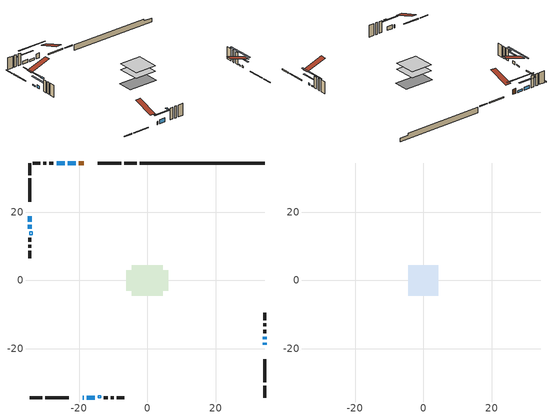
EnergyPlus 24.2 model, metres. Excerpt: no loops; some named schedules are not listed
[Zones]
conditioned space
 floor adiabatic (AdiabaticFloorConstruction): -4.47,-4.47 -4.47,4.47 4.47,4.47 4.47,-4.47 z3.51
 floor foundation (Slab1 construction): -6.1,-3.05 -6.1,3.05 6.1,3.05 6.1,-3.05 z-1.22
 wall outside (RimJoist1 construction): -3.08,34.43 -6.69,34.43 / -34.43,-34.43 -30.82,-34.43 / -34.43,34.43 -34.43,30.82 / 34.43,-34.43 34.43,-30.82 z1.07:1.37
 wall outside (RimJoist2 construction): -7.62,34.43 -14.48,34.43 / -29.89,-34.43 -23.03,-34.43 / -34.43,29.89 -34.43,23.03 / 34.43,-29.89 34.43,-23.03 z1.07:1.37
 wall outside (AdiabaticWallConstruction 1): -18.61,34.43 -20.06,34.43 z1.07:3.1
 wall outside (AdiabaticWallConstruction): -18.89,-34.43 -18.59,-34.43 z1.07:2.29; -20.98,34.43 -23.32,34.43 z1.07:1.88; -34.43,18.89 -34.43,17.26 / 34.43,-17.26 34.43,-16.44 z1.07:1.48; 34.43,-18.89 34.43,-18.18 z1.07:1.78; -17.67,-34.43 -15.33,-34.43 z1.07:2.7; -34.43,16.34 -34.43,15.17 / -24.25,34.43 -26.58,34.43 z1.07:2.24
 wall outside (Wall1 construction): -27.51,34.43 -28.65,34.43 / -12.75,-34.43 -11.61,-34.43 / -34.43,12.52 -34.43,11.38 / 34.43,-15.51 34.43,-14.37 z1.07:5.95
 wall outside (Wall2 construction): -29.58,34.43 -30.42,34.43 / -10.68,-34.43 -9.84,-34.43 / -34.43,10.45 -34.43,9.61 / 34.43,-13.44 34.43,-12.6 z1.07:5.95
 wall outside (Wall3 construction): -31.35,34.43 -33.5,34.43 / -8.91,-34.43 -6.76,-34.43 / -34.43,8.68 -34.43,6.53 / 34.43,-11.67 34.43,-9.52 z1.07:5.95
 wall foundation (FoundationWall1 construction): -2.15,34.43,-1.22 -2.15,34.43,1.07 30.77,34.43,1.07 30.77,34.43,0.28 34.43,34.43,0.28 34.43,34.43,-1.22
 window (WindowConstruction 4): -18.89,-34.43 -18.59,-34.43 z1.07:2.29
 window (WindowConstruction 6): -20.98,34.43 -23.32,34.43 z1.07:1.88
 window (WindowConstruction 7): -34.43,18.89 -34.43,17.27 z1.07:1.48
 window (WindowConstruction): 34.43,-18.89 34.43,-18.18 z1.07:1.78
 window (WindowConstruction 1): -17.67,-34.43 -15.33,-34.43 z1.07:2.69
 window (WindowConstruction 2): -34.43,16.34 -34.43,15.17 z1.07:2.24
 window (WindowConstruction 3): -24.25,34.43 -26.58,34.43 z1.07:2.24
 window (WindowConstruction 5): 34.43,-17.25 34.43,-16.44 z1.07:1.48
 door (Door): -18.61,34.43 -20.05,34.43 z1.07:3.1
 ceiling adiabatic (AdiabaticFloorConstruction): 4.47,-4.47 4.47,4.47 -4.47,4.47 -4.47,-4.47 z3.51
 roof outside (AdiabaticRoofConstruction): -13.68,-34.43,5.95 -13.68,-33.75,6.17 -14.4,-33.75,6.17 -14.4,-34.43,5.95; -34.43,13.45,5.95 -33.68,13.45,6.2 -33.68,14.24,6.2 -34.43,14.24,5.95
 skylight (SkylightConstruction): -13.68,-34.43,5.95 -13.68,-33.75,6.17 -14.4,-33.75,6.17 -14.4,-34.43,5.95
 skylight (SkylightConstruction 1): -34.43,13.45,5.95 -33.68,13.45,6.2 -33.68,14.24,6.2 -34.43,14.24,5.95
attic - vented
 floor to conditioned space (Floor1 construction Reversed): -4.44,-4.44 -4.44,4.44 4.44,4.44 4.44,-4.44 z5.95
 roof outside (Roof1 construction): -17.68,34.43,5.95 -17.68,25.78,8.83 -15.4,25.78,8.83 -15.4,34.43,5.95; -19.82,-34.43,5.95 -19.82,-25.78,8.83 -22.1,-25.78,8.83 -22.1,-34.43,5.95; -34.43,19.82,5.95 -25.78,19.82,8.83 -25.78,22.1,8.83 -34.43,22.1,5.95; 34.43,-19.82,5.95 25.78,-19.82,8.83 25.78,-22.1,8.83 34.43,-22.1,5.95
shading: -28.4,34.43 -15.9,34.43 -15.9,34.84 -28.4,34.84 z6.96; -34.43,12.18 -34.43,23.97 -34.84,23.97 -34.84,12.18 z6.56; 34.43,-15.54 34.43,-21.53 34.84,-21.53 34.84,-15.54 z4.42; -12.69,-34.43 -20.31,-34.43 -20.31,-34.84 -12.69,-34.84 z5.33; -34.43,12.53 -34.43,18.98 -34.84,18.98 -34.84,12.53 z4.88; -29.22,34.43 -21.61,34.43 -21.61,34.84 -29.22,34.84 z4.88; 34.43,-11.36 34.43,-22.33 34.84,-22.33 34.84,-11.36 z6.56
[Building]
Building 1: Terrain=Suburbs
[Site:Location]
London AP_ON: Latitude {deg}=43.03; Longitude {deg}=-81.15; Time Zone {hr}=-5; Elevation {m}=278; Keep Site Location Information=Yes
[Site:GroundTemperature:Shallow]
3.98693, 1.93205, 1.76749, 2.74264, 6.6573, 10.5537, 13.9317, 16.0716, 16.2534, 14.513, 11.2211, 7.44421
[Site:WaterMainsTemperature]
Calculation Method=Schedule; Temperature Schedule=mains temperature schedule
[Material] Roughness=Rough; Thermal Absorptance=0.9
Name | Thickness {m} | Conductivity {W/m-K} | Density {kg/m3} | Specific Heat {J/kg-K} | Solar Absorptance | Visible Absorptance
asphalt or fiberglass shingles | 0.00635 | 0.162714 | 1121.4 | 1465.45 | 0.4 | 0.4
asphalt or fiberglass shingles 1 | 0.00635 | 0.162714 | 1121.4 | 1465.45 | 0.7 | 0.7
ceiling loosefill ins | 0.169333 | 0.0480833 | 16.02 | 1046.75 | 0.7 | 0.7
ceiling stud and cavity | 0.1397 | 0.179495 | 65.682 | 1177.47 | 0.7 | 0.7
concrete 4.0 in. | 0.1016 | 1.803125 | 2242.8 | 837.4 | 0.7 | 0.7
concrete 8.0 in. | 0.2032 | 1.803125 | 2242.8 | 837.4 | 0.7 | 0.7
door material | 0.04445 | 0.053851 | 512.64 | 1214.23 | 0.7 | 0.7
exterior vertical ins | 0.0457286 | 0.029427 | 32.04 | 1214.23 | 0.7 | 0.7
floor covering | 0.0127 | 0.0433444 | 54.468 | 1339.84 | 0.6 | 0.6
floor rigid ins; roof rigid ins; wall rigid ins 1 | 0.512978 | 0.029427 | 32.04 | 1214.23 | 0.7 | 0.7
floor stud and cavity | 0.1397 | 1.75129 | 37.0049 | 1207.88 | 0.7 | 0.7
furniture material conditioned space 1 | 0.1524 | 0.115458 | 640.8 | 1214.23 | 0.6 | 0.6
gypsum board | 0.0127 | 0.160291 | 801 | 837.4 | 0.6 | 0.6
gypsum board 1 | 0.0127 | 0.160291 | 801 | 837.4 | 0.7 | 0.7
osb sheathing 0.5 in. | 0.0127 | 0.115458 | 512.64 | 1214.23 | 0.7 | 0.7
osb sheathing 0.75 in. | 0.01905 | 0.115458 | 512.64 | 1214.23 | 0.7 | 0.7
osb sheathing 2.0 in. | 0.0508 | 0.115458 | 512.64 | 1214.23 | 0.7 | 0.7
rim joist rigid ins; wall rigid ins | 0.051816 | 0.029427 | 32.04 | 1214.23 | 0.7 | 0.7
rim joist stud and cavity | 0.0508 | 0.0407152 | 125.044 | 1163.47 | 0.6 | 0.6
rim joist stud and cavity 1 | 0.0508 | 0.029095 | 125.044 | 1163.47 | 0.6 | 0.6
roof stud and cavity | 0.18415 | 1.78685 | 37.0049 | 1207.88 | 0.6 | 0.6
wall stud and cavity | 0.1397 | 0.277414 | 139.0536 | 1170.24 | 0.7 | 0.7
wall stud and cavity 1 | 0.1397 | 0.249497 | 139.0536 | 1170.24 | 0.7 | 0.7
wall stud and cavity 2 | 0.1397 | 0.248715 | 139.0536 | 1170.24 | 0.7 | 0.7
wall stud and cavity 3 | 0.0889 | 0.380278 | 52.3479 | 1209.89 | 0.7 | 0.7
wall stud and cavity 4 | 0.0889 | 0.391764 | 83.0341 | 1211.67 | 0.7 | 0.7
wood siding | 0.0254 | 0.102417 | 544.68 | 1172.36 | 0.4 | 0.4
wood siding 1; wood siding 2; wood siding 3 | 0.0254 | 0.102417 | 544.68 | 1172.36 | 0.7 | 0.7
[WindowMaterial:SimpleGlazingSystem]
Name | U-Factor {W/m2-K} | Solar Heat Gain Coefficient
SkylightMaterial | 3.27428 | 0.6794
SkylightMaterial 1 | 3.33709 | 0.6891
WindowMaterial | 2.76178 | 0.44
WindowMaterial 1 | 2.79471 | 0.64
WindowMaterial 2 | 2.78279 | 0.56
WindowMaterial 3 | 3.15129 | 0.45
WindowMaterial 4 | 3.06158 | 0.39
WindowMaterial 5 | 2.77597 | 0.52
[Construction]
AdiabaticFloorConstruction: floor stud and cavity, floor rigid ins, osb sheathing 0.75 in., floor covering
AdiabaticRoofConstruction: asphalt or fiberglass shingles 1, roof rigid ins, osb sheathing 0.75 in., roof stud and cavity
AdiabaticWallConstruction: wood siding 2, wall rigid ins 1, wall stud and cavity 3, gypsum board
AdiabaticWallConstruction 1: wood siding 3, wall rigid ins 1, wall stud and cavity 3, gypsum board
Door: door material
Floor1 construction Reversed: gypsum board, ceiling stud and cavity, ceiling loosefill ins
FoundationWall1 construction: concrete 8.0 in., gypsum board 1
furniture construction conditioned space 1: furniture material conditioned space 1
PartitionWallConstruction: gypsum board, wall stud and cavity 4, gypsum board
RimJoist1 construction: wood siding 1, rim joist rigid ins, osb sheathing 2.0 in., rim joist stud and cavity
RimJoist2 construction: wood siding 1, osb sheathing 2.0 in., rim joist stud and cavity 1
Roof1 construction: asphalt or fiberglass shingles
SkylightConstruction: SkylightMaterial
SkylightConstruction 1: SkylightMaterial 1
Slab1 construction: concrete 4.0 in.
Wall1 construction: wood siding, wall rigid ins, osb sheathing 0.5 in., wall stud and cavity, gypsum board
Wall2 construction: wood siding, wall rigid ins, osb sheathing 0.5 in., wall stud and cavity 1, gypsum board
Wall3 construction: wood siding, wall rigid ins, osb sheathing 0.5 in., wall stud and cavity 2, gypsum board
WindowConstruction: WindowMaterial
WindowConstruction 1: WindowMaterial 1
WindowConstruction 2; WindowConstruction 3: WindowMaterial 2
WindowConstruction 4: WindowMaterial 3
WindowConstruction 5; WindowConstruction 7: WindowMaterial 4
WindowConstruction 6: WindowMaterial 5
[Zone] Multiplier=1; Part of Total Floor Area=Yes
Name | Volume {m3}
attic - vented | 37.7053
conditioned space | 384.5
[Space]
Name | Zone | Volume {m3}
attic - vented 1 | attic - vented | 37.7053
conditioned space 1 | conditioned space | 384.5
[ZoneInfiltration:EffectiveLeakageArea]
infil attic - vented 1: Zone or Space=attic - vented 1; Schedule=Always On Discrete; Effective Air Leakage Area {cm2}=3440.93; Stack Coefficient=0.000200557; Wind Coefficient=9.56838e-06
[ZoneMixing]
whole house fan mix: Zone or Space=attic - vented; Schedule=Always On Continuous; Design Flow Rate Calculation Method=Flow/Zone; Design Flow Rate {m3/s}=0; Source Zone or Space=conditioned space
[SurfaceProperty:ExposedFoundationPerimeter]
Slab1: Exposed Perimeter Calculation Method=TotalExposedPerimeter; Total Exposed Perimeter {m}=36.577
[InternalMass] Zone or ZoneList=conditioned space; Space or SpaceList=conditioned space 1
Name | Construction | Surface Area {m2}
furniture mass conditioned space 1 | furniture construction conditioned space 1 | 61.7279
partition wall mass | PartitionWallConstruction | 154.32
[Lights]
interior lighting: Zone or ZoneList or Space or SpaceList=conditioned space 1; Schedule=interior lighting schedule; Design Level Calculation Method=LightingLevel; Lighting Level {W}=343.2; Return Air Fraction=0; Fraction Radiant=0.6; Fraction Visible=0.2; Fraction Replaceable=1
[People]
occupants: Zone or ZoneList or Space or SpaceList=conditioned space 1; Number of People Schedule=occupants schedule; Number of People Calculation Method=People; Number of People=3; Fraction Radiant=0.314171; Sensible Heat Fraction=0.56303; Activity Level Schedule=occupants activity schedule; Carbon Dioxide Generation Rate {m3/s-W}=0; Enable ASHRAE 55 Comfort Warnings=No; Mean Radiant Temperature Calculation Type=EnclosureAveraged
[ElectricEquipment] Zone or ZoneList or Space or SpaceList=conditioned space 1; Design Level Calculation Method=EquipmentLevel
Name | Schedule | Design Level {W} | Fraction Latent | Fraction Radiant | Fraction Lost
clothes dryer | clothes dryer schedule | 140.772 | 0.015 | 0.081 | 0.85
clothes washer | clothes washer schedule | 32.1985 | 0.03 | 0.162 | 0.7
cooking range | cooking range schedule | 215.147 | 0.08 | 0.432 | 0.2
dishwasher | dishwasher schedule | 66.8632 | 0.3 | 0.18 | 0.4
fridge | fridge schedule | 72.9452 | 0 | 0.6 | 0
mech vent bath fan 0 | mech vent bath fan 0 schedule | 50.2 | 0 | 0 | 1
mech vent bath fan 1 | mech vent bath fan 1 schedule | 50.2 | 0 | 0 | 1
mech vent house fan | mech vent house fan schedule | 0 | 0 | 0 | 1
mech vent house fan cfis | mech vent house fan cfis schedule | 0 | 0 | 0 | 0
mech vent range fan 0 | mech vent range fan 0 schedule | 57 | 0 | 0 | 1
misc plug loads | misc plug loads schedule | 494.7 | 0.045 | 0.513 | 0.1
whole house fan | Always On Discrete | 0 | 0 | 0 | 1
[OtherEquipment] Zone or ZoneList or Space or SpaceList=conditioned space 1; Design Level Calculation Method=EquipmentLevel
Name | Fuel Type | Schedule | Design Level {W} | Fraction Latent | Fraction Radiant | Fraction Lost
clothes dryer 1 | Electricity | clothes dryer schedule | 0 | 0.015 | 0.081 | 0.85
cooking range 1 | Electricity | cooking range schedule | 0 | 0.08 | 0.432 | 0.2
general water use latent | None | general water use schedule | 62.594 | 1 | 0 | 0
general water use sensible | None | general water use schedule | -61.6891 | 0 | 0.6 | 0
mech vent house fan latent load | None | Always On Discrete | 0 | 1 | 0 | 0
mech vent house fan sensible load | None | Always On Discrete | 0 | 0 | 0 | 0
water heater energy adjustment1 | NaturalGas | Always On Discrete | 0.01 | 0 | 0 | 1
[ZoneInfiltration:DesignFlowRate] Zone or ZoneList or Space or SpaceList=conditioned space 1; Schedule=Always On Discrete; Design Flow Rate Calculation Method=Flow/Zone; Design Flow Rate {m3/s}=0
infil flow; natural vent flow; whole house fan flow
[AvailabilityManager:Scheduled]
central ac and furnace airloop Availability Manager: Schedule=Always On Discrete
[Foundation:Kiva]
Foundation Kiva 1: Initial Indoor Air Temperature {C}=18; Wall Height Above Grade {m}=1.07; Wall Depth Below Slab {m}=0.2032; Custom Block Material Name 1=exterior vertical ins; Custom Block Depth 1 {m}=2.28999; Custom Block X Position 1 {m}=0.2159; Custom Block Z Position 1 {m}=0
[Foundation:Kiva:Settings]
Soil Conductivity {W/m-K}=0.849921; Soil Density {kg/m3}=1842.3; Soil Specific Heat {J/kg-K}=418.7; Ground Solar Absorptivity=0.9; Ground Thermal Absorptivity=0.9; Ground Surface Roughness {m}=0.03; Far-Field Width {m}=40; Deep-Ground Boundary Condition=ZeroFlux; Deep-Ground Depth {m}=40; Minimum Cell Dimension {m}=0.2; Maximum Cell Growth Coefficient=3; Simulation Timestep=Timestep
[Exterior:Lights]
exterior lighting: Schedule=exterior lighting schedule; Design Level {W}=75.6
[EnergyManagementSystem:GlobalVariable]
central_ac_and_furnace_airloop_Fan_RTF
infil_program_Qfan
infil_program_Qinf
natural_vent_program_Qnv
natural_vent_program_Qwhf
[EnergyManagementSystem:Sensor]
Name | Output:Variable or Output:Meter Index Key | Output:Variable or Output:Meter
airflow_gain | infil flow | Infiltration Sensible Heat Gain Energy
airflow_gain_1 | natural vent flow | Infiltration Sensible Heat Gain Energy
airflow_gain_2 | whole house fan flow | Infiltration Sensible Heat Gain Energy
airflow_loss | infil flow | Infiltration Sensible Heat Loss Energy
airflow_loss_1 | natural vent flow | Infiltration Sensible Heat Loss Energy
airflow_loss_2 | whole house fan flow | Infiltration Sensible Heat Loss Energy
clg_load_cond |  | Cooling:EnergyTransfer:Zone:CONDITIONED SPACE
clg_sp_s; clg_sp_s_1 | cooling setpoint | Schedule Value
clothes_dryer_exhaust_0_sch_s | clothes dryer exhaust 0 schedule | Schedule Value
cool_season | cooling season schedule | Schedule Value
htg_load_cond |  | Heating:EnergyTransfer:Zone:CONDITIONED SPACE
htg_sp_s; htg_sp_s_1 | heating setpoint | Schedule Value
ig_ee_conv | clothes dryer | Electric Equipment Convective Heating Energy
ig_ee_conv_2 | cooking range | Electric Equipment Convective Heating Energy
ig_ee_conv_4 | fridge | Electric Equipment Convective Heating Energy
ig_ee_conv_5 | misc plug loads | Electric Equipment Convective Heating Energy
ig_ee_conv_6 | whole house fan | Electric Equipment Convective Heating Energy
ig_ee_rad | clothes dryer | Electric Equipment Radiant Heating Energy
ig_ee_rad_2 | cooking range | Electric Equipment Radiant Heating Energy
ig_ee_rad_4 | fridge | Electric Equipment Radiant Heating Energy
ig_ee_rad_5 | misc plug loads | Electric Equipment Radiant Heating Energy
ig_ee_rad_6 | whole house fan | Electric Equipment Radiant Heating Energy
ig_lgt_conv | interior lighting | Lights Convective Heating Energy
ig_lgt_rad | interior lighting | Lights Radiant Heating Energy
ig_lgt_vis | interior lighting | Lights Visible Radiation Heating Energy
ig_oe_conv | clothes dryer 1 | Other Equipment Convective Heating Energy
ig_oe_conv_1 | cooking range 1 | Other Equipment Convective Heating Energy
ig_oe_conv_2 | general water use latent | Other Equipment Convective Heating Energy
ig_oe_conv_3 | general water use sensible | Other Equipment Convective Heating Energy
ig_oe_conv_4 | water heater energy adjustment1 | Other Equipment Convective Heating Energy
ig_oe_rad | clothes dryer 1 | Other Equipment Radiant Heating Energy
ig_oe_rad_1 | cooking range 1 | Other Equipment Radiant Heating Energy
ig_oe_rad_2 | general water use latent | Other Equipment Radiant Heating Energy
ig_oe_rad_3 | general water use sensible | Other Equipment Radiant Heating Energy
ig_oe_rad_4 | water heater energy adjustment1 | Other Equipment Radiant Heating Energy
ig_ppl_conv | occupants | People Convective Heating Energy
ig_ppl_rad | occupants | People Radiant Heating Energy
im_conv | furniture mass conditioned space 1 | Surface Inside Face Convection Heat Gain Energy
im_conv_1 | partition wall mass | Surface Inside Face Convection Heat Gain Energy
im_ig | furniture mass conditioned space 1 | Surface Inside Face Internal Gains Radiation Heat Gain Energy
im_ig_1 | partition wall mass | Surface Inside Face Internal Gains Radiation Heat Gain Energy
im_lgt | furniture mass conditioned space 1 | Surface Inside Face Lights Radiation Heat Gain Energy
im_lgt_1 | partition wall mass | Surface Inside Face Lights Radiation Heat Gain Energy
im_sol | furniture mass conditioned space 1 | Surface Inside Face Solar Radiation Heat Gain Energy
im_sol_1 | partition wall mass | Surface Inside Face Solar Radiation Heat Gain Energy
im_surf | furniture mass conditioned space 1 | Surface Inside Face Net Surface Thermal Radiation Heat Gain Energy
im_surf_1 | partition wall mass | Surface Inside Face Net Surface Thermal Radiation Heat Gain Energy
mech_vent_bath_fan_0_sch_s | mech vent bath fan 0 schedule | Schedule Value
mech_vent_bath_fan_1_sch_s | mech vent bath fan 1 schedule | Schedule Value
mech_vent_range_fan_0_sch_s | mech vent range fan 0 schedule | Schedule Value
mv_conv | mech vent bath fan 0 | Electric Equipment Convective Heating Energy
mv_conv_1 | mech vent bath fan 1 | Electric Equipment Convective Heating Energy
mv_conv_2 | mech vent house fan | Electric Equipment Convective Heating Energy
mv_conv_3 | mech vent house fan cfis | Electric Equipment Convective Heating Energy
mv_conv_4 | mech vent range fan 0 | Electric Equipment Convective Heating Energy
mv_conv_5 | mech vent house fan latent load | Other Equipment Convective Heating Energy
mv_conv_6 | mech vent house fan sensible load | Other Equipment Convective Heating Energy
mv_rad | mech vent bath fan 0 | Electric Equipment Radiant Heating Energy
mv_rad_1 | mech vent bath fan 1 | Electric Equipment Radiant Heating Energy
mv_rad_2 | mech vent house fan | Electric Equipment Radiant Heating Energy
mv_rad_3 | mech vent house fan cfis | Electric Equipment Radiant Heating Energy
mv_rad_4 | mech vent range fan 0 | Electric Equipment Radiant Heating Energy
mv_rad_5 | mech vent house fan latent load | Other Equipment Radiant Heating Energy
mv_rad_6 | mech vent house fan sensible load | Other Equipment Radiant Heating Energy
natural_vent_s | natural vent schedule | Schedule Value
out_pb_s |  | Site Outdoor Air Barometric Pressure
out_wt_s |  | Site Outdoor Air Humidity Ratio
site_vw_s |  | Site Wind Speed
ss_back_out | Window1 | Surface Window Shortwave from Zone Back Out Window Heat Transfer Rate
ss_back_out_1 | Window10 | Surface Window Shortwave from Zone Back Out Window Heat Transfer Rate
ss_back_out_2 | Window12 | Surface Window Shortwave from Zone Back Out Window Heat Transfer Rate
ss_back_out_3 | Window2 | Surface Window Shortwave from Zone Back Out Window Heat Transfer Rate
ss_back_out_4 | Window3 | Surface Window Shortwave from Zone Back Out Window Heat Transfer Rate
ss_back_out_5 | Window4 | Surface Window Shortwave from Zone Back Out Window Heat Transfer Rate
ss_back_out_6 | Window5 | Surface Window Shortwave from Zone Back Out Window Heat Transfer Rate
ss_back_out_7 | Window7 | Surface Window Shortwave from Zone Back Out Window Heat Transfer Rate
ss_back_out_8 | Window8 | Surface Window Shortwave from Zone Back Out Window Heat Transfer Rate
ss_back_out_9 | Window9 | Surface Window Shortwave from Zone Back Out Window Heat Transfer Rate
ss_conv | Door1 | Surface Inside Face Convection Heat Gain Energy
ss_conv_1 | Window1 | Surface Inside Face Convection Heat Gain Energy
ss_conv_10 | Window9 | Surface Inside Face Convection Heat Gain Energy
ss_conv_2 | Window10 | Surface Inside Face Convection Heat Gain Energy
ss_conv_3 | Window12 | Surface Inside Face Convection Heat Gain Energy
ss_conv_4 | Window2 | Surface Inside Face Convection Heat Gain Energy
ss_conv_5 | Window3 | Surface Inside Face Convection Heat Gain Energy
ss_conv_6 | Window4 | Surface Inside Face Convection Heat Gain Energy
ss_conv_7 | Window5 | Surface Inside Face Convection Heat Gain Energy
ss_conv_8 | Window7 | Surface Inside Face Convection Heat Gain Energy
ss_conv_9 | Window8 | Surface Inside Face Convection Heat Gain Energy
ss_ig | Door1 | Surface Inside Face Internal Gains Radiation Heat Gain Energy
ss_ig_1 | Window1 | Surface Inside Face Internal Gains Radiation Heat Gain Energy
ss_ig_10 | Window9 | Surface Inside Face Internal Gains Radiation Heat Gain Energy
ss_ig_2 | Window10 | Surface Inside Face Internal Gains Radiation Heat Gain Energy
ss_ig_3 | Window12 | Surface Inside Face Internal Gains Radiation Heat Gain Energy
ss_ig_4 | Window2 | Surface Inside Face Internal Gains Radiation Heat Gain Energy
ss_ig_5 | Window3 | Surface Inside Face Internal Gains Radiation Heat Gain Energy
ss_ig_6 | Window4 | Surface Inside Face Internal Gains Radiation Heat Gain Energy
ss_ig_7 | Window5 | Surface Inside Face Internal Gains Radiation Heat Gain Energy
ss_ig_8 | Window7 | Surface Inside Face Internal Gains Radiation Heat Gain Energy
ss_ig_9 | Window8 | Surface Inside Face Internal Gains Radiation Heat Gain Energy
ss_lgt | Door1 | Surface Inside Face Lights Radiation Heat Gain Energy
ss_sol | Door1 | Surface Inside Face Solar Radiation Heat Gain Energy
ss_surf | Door1 | Surface Inside Face Net Surface Thermal Radiation Heat Gain Energy
ss_surf_1 | Window1 | Surface Inside Face Net Surface Thermal Radiation Heat Gain Energy
ss_surf_10 | Window9 | Surface Inside Face Net Surface Thermal Radiation Heat Gain Energy
ss_surf_2 | Window10 | Surface Inside Face Net Surface Thermal Radiation Heat Gain Energy
ss_surf_3 | Window12 | Surface Inside Face Net Surface Thermal Radiation Heat Gain Energy
ss_surf_4 | Window2 | Surface Inside Face Net Surface Thermal Radiation Heat Gain Energy
ss_surf_5 | Window3 | Surface Inside Face Net Surface Thermal Radiation Heat Gain Energy
ss_surf_6 | Window4 | Surface Inside Face Net Surface Thermal Radiation Heat Gain Energy
ss_surf_7 | Window5 | Surface Inside Face Net Surface Thermal Radiation Heat Gain Energy
ss_surf_8 | Window7 | Surface Inside Face Net Surface Thermal Radiation Heat Gain Energy
ss_surf_9 | Window8 | Surface Inside Face Net Surface Thermal Radiation Heat Gain Energy
ss_trans_in | Window1 | Surface Window Transmitted Solar Radiation Rate
ss_trans_in_1 | Window10 | Surface Window Transmitted Solar Radiation Rate
ss_trans_in_2 | Window12 | Surface Window Transmitted Solar Radiation Rate
ss_trans_in_3 | Window2 | Surface Window Transmitted Solar Radiation Rate
ss_trans_in_4 | Window3 | Surface Window Transmitted Solar Radiation Rate
ss_trans_in_5 | Window4 | Surface Window Transmitted Solar Radiation Rate
ss_trans_in_6 | Window5 | Surface Window Transmitted Solar Radiation Rate
ss_trans_in_7 | Window7 | Surface Window Transmitted Solar Radiation Rate
ss_trans_in_8 | Window8 | Surface Window Transmitted Solar Radiation Rate
ss_trans_in_9 | Window9 | Surface Window Transmitted Solar Radiation Rate
ss_trans_out | Window1 | Surface Inside Face Initial Transmitted Diffuse Transmitted Out Window Solar Radiation Rate
ss_trans_out_1 | Window10 | Surface Inside Face Initial Transmitted Diffuse Transmitted Out Window Solar Radiation Rate
ss_trans_out_2 | Window12 | Surface Inside Face Initial Transmitted Diffuse Transmitted Out Window Solar Radiation Rate
ss_trans_out_3 | Window2 | Surface Inside Face Initial Transmitted Diffuse Transmitted Out Window Solar Radiation Rate
ss_trans_out_4 | Window3 | Surface Inside Face Initial Transmitted Diffuse Transmitted Out Window Solar Radiation Rate
ss_trans_out_5 | Window4 | Surface Inside Face Initial Transmitted Diffuse Transmitted Out Window Solar Radiation Rate
ss_trans_out_6 | Window5 | Surface Inside Face Initial Transmitted Diffuse Transmitted Out Window Solar Radiation Rate
ss_trans_out_7 | Window7 | Surface Inside Face Initial Transmitted Diffuse Transmitted Out Window Solar Radiation Rate
ss_trans_out_8 | Window8 | Surface Inside Face Initial Transmitted Diffuse Transmitted Out Window Solar Radiation Rate
ss_trans_out_9 | Window9 | Surface Inside Face Initial Transmitted Diffuse Transmitted Out Window Solar Radiation Rate
s_conv | Floor1 | Surface Inside Face Convection Heat Gain Energy
s_conv_1 | FoundationWall1 | Surface Inside Face Convection Heat Gain Energy
s_conv_10 | RimJoist2:270 | Surface Inside Face Convection Heat Gain Energy
s_conv_11 | RimJoist2:90 | Surface Inside Face Convection Heat Gain Energy
s_conv_12 | Slab1 | Surface Inside Face Convection Heat Gain Energy
s_conv_13 | Wall1:0 | Surface Inside Face Convection Heat Gain Energy
s_conv_14 | Wall1:180 | Surface Inside Face Convection Heat Gain Energy
s_conv_15 | Wall1:270 | Surface Inside Face Convection Heat Gain Energy
s_conv_16 | Wall1:90 | Surface Inside Face Convection Heat Gain Energy
s_conv_17 | Wall2:0 | Surface Inside Face Convection Heat Gain Energy
s_conv_18 | Wall2:180 | Surface Inside Face Convection Heat Gain Energy
s_conv_19 | Wall2:270 | Surface Inside Face Convection Heat Gain Energy
s_conv_2 | inferred conditioned ceiling | Surface Inside Face Convection Heat Gain Energy
s_conv_20 | Wall2:90 | Surface Inside Face Convection Heat Gain Energy
s_conv_21 | Wall3:0 | Surface Inside Face Convection Heat Gain Energy
s_conv_22 | Wall3:180 | Surface Inside Face Convection Heat Gain Energy
s_conv_23 | Wall3:270 | Surface Inside Face Convection Heat Gain Energy
s_conv_24 | Wall3:90 | Surface Inside Face Convection Heat Gain Energy
s_conv_3 | inferred conditioned floor | Surface Inside Face Convection Heat Gain Energy
s_conv_4 | RimJoist1:0 | Surface Inside Face Convection Heat Gain Energy
s_conv_5 | RimJoist1:180 | Surface Inside Face Convection Heat Gain Energy
s_conv_6 | RimJoist1:270 | Surface Inside Face Convection Heat Gain Energy
